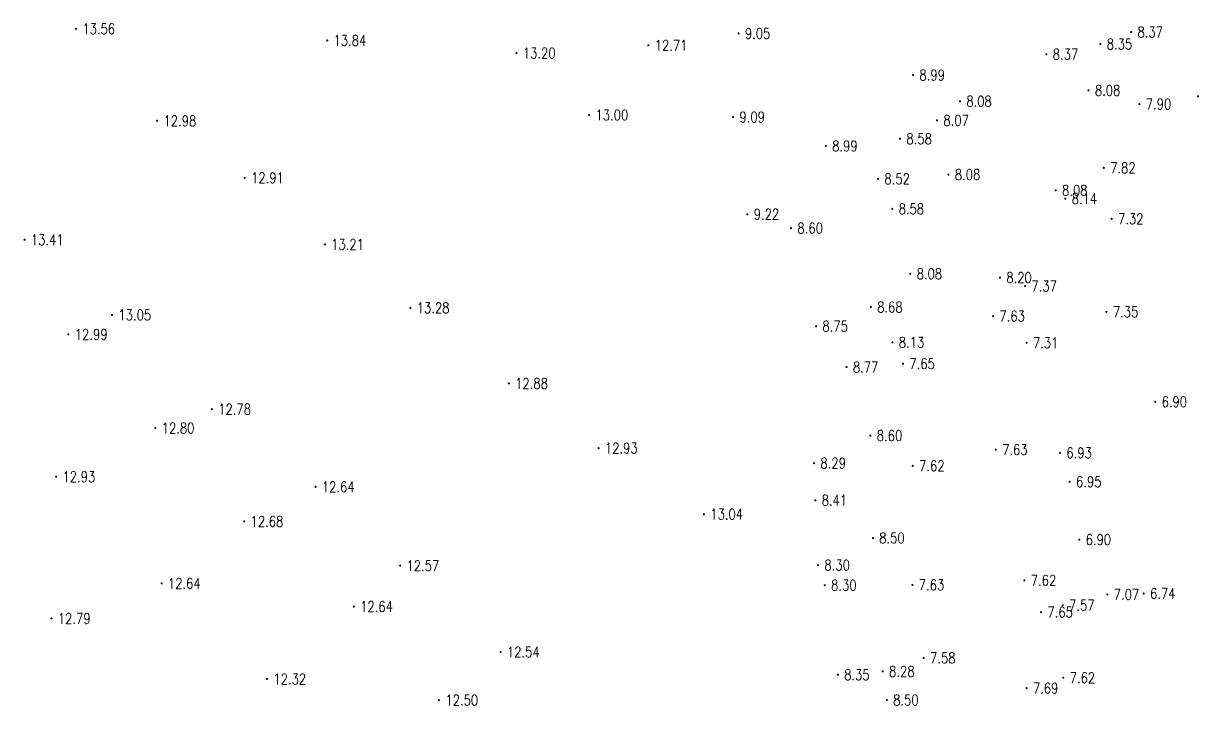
# Model space of a CAD drawing. Extents: x 478634 to 479141, y 2369294 to 2369803.
# Drawn here: x 478854.3 to 478965.1, y 2369422.6 to 2369486.9 of the extents above; entities that cross this region are included whole.
import ezdxf
from ezdxf.enums import TextEntityAlignment as Align

# ---------------------------------------------------------------- set-up
doc = ezdxf.new("R2010")
doc.units = 0
doc.header["$LTSCALE"] = 0.5
doc.layers.get('0').update_dxf_attribs({"linetype": 'CONTINUOUS'})
doc.layers.add('GCD', color=1, linetype='CONTINUOUS')
doc.styles.add('HZ', font='rs.shx', dxfattribs={"width": 0.8, "bigfont": 'hztxt.shx'})

# ---------------------------------------------------------------- blocks, each defined once
blk = doc.blocks.new('GC200')
at = {"linetype": 'Continuous', "const_width": 0.2, "flags": 128}
blk.add_lwpolyline([(-0.1, 0, 1), (0.1, 0, 1)], format="xyb", close=True, dxfattribs=at)

msp = doc.modelspace()

# ---------------------------------------------------------------- block references
at = {"layer": 'GCD', "linetype": 'Continuous'}
ref = msp.add_blockref('GC200', (478859.26, 2369486.38, 13.56), dxfattribs=dict(at, xscale=0.5, yscale=0.5, zscale=0.5))
ref.add_attrib('height', '13.56', dxfattribs={"linetype": 'Continuous', "height": 1, "style": 'HZ', "width": 0.8}).set_placement((478859.86, 2369486.38, 13.56), align=Align.MIDDLE_LEFT)
ref = msp.add_blockref('GC200', (478921.71, 2369485.94, 9.05), dxfattribs=dict(at, xscale=0.5, yscale=0.5, zscale=0.5))
ref.add_attrib('height', '9.05', dxfattribs={"linetype": 'Continuous', "height": 1, "style": 'HZ', "width": 0.8}).set_placement((478922.31, 2369485.94, 9.05), align=Align.MIDDLE_LEFT)
ref = msp.add_blockref('GC200', (478958.72, 2369486.07, 8.37), dxfattribs=dict(at, xscale=0.5, yscale=0.5, zscale=0.5))
ref.add_attrib('height', '8.37', dxfattribs={"linetype": 'Continuous', "height": 1, "style": 'HZ', "width": 0.8}).set_placement((478959.32, 2369486.07, 8.37), align=Align.MIDDLE_LEFT)
ref = msp.add_blockref('GC200', (478882.94, 2369485.28, 13.84), dxfattribs=dict(at, xscale=0.5, yscale=0.5, zscale=0.5))
ref.add_attrib('height', '13.84', dxfattribs={"linetype": 'Continuous', "height": 1, "style": 'HZ', "width": 0.8}).set_placement((478883.54, 2369485.28, 13.84), align=Align.MIDDLE_LEFT)
ref = msp.add_blockref('GC200', (478913.21, 2369484.82, 12.71), dxfattribs=dict(at, xscale=0.5, yscale=0.5, zscale=0.5))
ref.add_attrib('height', '12.71', dxfattribs={"linetype": 'Continuous', "height": 1, "style": 'HZ', "width": 0.8}).set_placement((478913.81, 2369484.82, 12.71), align=Align.MIDDLE_LEFT)
ref = msp.add_blockref('GC200', (478955.81, 2369484.94, 8.35), dxfattribs=dict(at, xscale=0.5, yscale=0.5, zscale=0.5))
ref.add_attrib('height', '8.35', dxfattribs={"linetype": 'Continuous', "height": 1, "style": 'HZ', "width": 0.8}).set_placement((478956.41, 2369484.94, 8.35), align=Align.MIDDLE_LEFT)
ref = msp.add_blockref('GC200', (478900.78, 2369484.09, 13.2), dxfattribs=dict(at, xscale=0.5, yscale=0.5, zscale=0.5))
ref.add_attrib('height', '13.20', dxfattribs={"linetype": 'Continuous', "height": 1, "style": 'HZ', "width": 0.8}).set_placement((478901.38, 2369484.09, 13.2), align=Align.MIDDLE_LEFT)
ref = msp.add_blockref('GC200', (478950.73, 2369483.98, 8.37), dxfattribs=dict(at, xscale=0.5, yscale=0.5, zscale=0.5))
ref.add_attrib('height', '8.37', dxfattribs={"linetype": 'Continuous', "height": 1, "style": 'HZ', "width": 0.8}).set_placement((478951.33, 2369483.98, 8.37), align=Align.MIDDLE_LEFT)
ref = msp.add_blockref('GC200', (478938.16, 2369482.02, 8.99), dxfattribs=dict(at, xscale=0.5, yscale=0.5, zscale=0.5))
ref.add_attrib('height', '8.99', dxfattribs={"linetype": 'Continuous', "height": 1, "style": 'HZ', "width": 0.8}).set_placement((478938.76, 2369482.02, 8.99), align=Align.MIDDLE_LEFT)
ref = msp.add_blockref('GC200', (478954.7, 2369480.58, 8.08), dxfattribs=dict(at, xscale=0.5, yscale=0.5, zscale=0.5))
ref.add_attrib('height', '8.08', dxfattribs={"linetype": 'Continuous', "height": 1, "style": 'HZ', "width": 0.8}).set_placement((478955.3, 2369480.58, 8.08), align=Align.MIDDLE_LEFT)
ref = msp.add_blockref('GC200', (478942.58, 2369479.55, 8.08), dxfattribs=dict(at, xscale=0.5, yscale=0.5, zscale=0.5))
ref.add_attrib('height', '8.08', dxfattribs={"linetype": 'Continuous', "height": 1, "style": 'HZ', "width": 0.8}).set_placement((478943.18, 2369479.55, 8.08), align=Align.MIDDLE_LEFT)
ref = msp.add_blockref('GC200', (478959.5, 2369479.29, 7.89), dxfattribs=dict(at, xscale=0.5, yscale=0.5, zscale=0.5))
ref.add_attrib('height', '7.90', dxfattribs={"linetype": 'Continuous', "height": 1, "style": 'HZ', "width": 0.8}).set_placement((478960.1, 2369479.29, 7.89), align=Align.MIDDLE_LEFT)
ref = msp.add_blockref('GC200', (478965.01, 2369480.02, 7.89), dxfattribs=dict(at, xscale=0.5, yscale=0.5, zscale=0.5))
ref.add_attrib('height', '7.90', dxfattribs={"linetype": 'Continuous', "height": 1, "style": 'HZ', "width": 0.8}).set_placement((478965.61, 2369480.02, 7.89), align=Align.MIDDLE_LEFT)
ref = msp.add_blockref('GC200', (478907.63, 2369478.26, 12.99), dxfattribs=dict(at, xscale=0.5, yscale=0.5, zscale=0.5))
ref.add_attrib('height', '13.00', dxfattribs={"linetype": 'Continuous', "height": 1, "style": 'HZ', "width": 0.8}).set_placement((478908.23, 2369478.26, 12.99), align=Align.MIDDLE_LEFT)
ref = msp.add_blockref('GC200', (478921.2, 2369478.06, 9.09), dxfattribs=dict(at, xscale=0.5, yscale=0.5, zscale=0.5))
ref.add_attrib('height', '9.09', dxfattribs={"linetype": 'Continuous', "height": 1, "style": 'HZ', "width": 0.8}).set_placement((478921.8, 2369478.06, 9.09), align=Align.MIDDLE_LEFT)
ref = msp.add_blockref('GC200', (478866.91, 2369477.71, 12.97), dxfattribs=dict(at, xscale=0.5, yscale=0.5, zscale=0.5))
ref.add_attrib('height', '12.98', dxfattribs={"linetype": 'Continuous', "height": 1, "style": 'HZ', "width": 0.8}).set_placement((478867.51, 2369477.71, 12.97), align=Align.MIDDLE_LEFT)
ref = msp.add_blockref('GC200', (478940.42, 2369477.75, 8.07), dxfattribs=dict(at, xscale=0.5, yscale=0.5, zscale=0.5))
ref.add_attrib('height', '8.07', dxfattribs={"linetype": 'Continuous', "height": 1, "style": 'HZ', "width": 0.8}).set_placement((478941.02, 2369477.75, 8.07), align=Align.MIDDLE_LEFT)
ref = msp.add_blockref('GC200', (478936.93, 2369476.02, 8.58), dxfattribs=dict(at, xscale=0.5, yscale=0.5, zscale=0.5))
ref.add_attrib('height', '8.58', dxfattribs={"linetype": 'Continuous', "height": 1, "style": 'HZ', "width": 0.8}).set_placement((478937.53, 2369476.02, 8.58), align=Align.MIDDLE_LEFT)
ref = msp.add_blockref('GC200', (478929.94, 2369475.34, 8.99), dxfattribs=dict(at, xscale=0.5, yscale=0.5, zscale=0.5))
ref.add_attrib('height', '8.99', dxfattribs={"linetype": 'Continuous', "height": 1, "style": 'HZ', "width": 0.8}).set_placement((478930.54, 2369475.34, 8.99), align=Align.MIDDLE_LEFT)
ref = msp.add_blockref('GC200', (478941.5, 2369472.65, 8.08), dxfattribs=dict(at, xscale=0.5, yscale=0.5, zscale=0.5))
ref.add_attrib('height', '8.08', dxfattribs={"linetype": 'Continuous', "height": 1, "style": 'HZ', "width": 0.8}).set_placement((478942.1, 2369472.65, 8.08), align=Align.MIDDLE_LEFT)
ref = msp.add_blockref('GC200', (478956.14, 2369473.28, 7.82), dxfattribs=dict(at, xscale=0.5, yscale=0.5, zscale=0.5))
ref.add_attrib('height', '7.82', dxfattribs={"linetype": 'Continuous', "height": 1, "style": 'HZ', "width": 0.8}).set_placement((478956.74, 2369473.28, 7.82), align=Align.MIDDLE_LEFT)
ref = msp.add_blockref('GC200', (478875.16, 2369472.34, 12.9), dxfattribs=dict(at, xscale=0.5, yscale=0.5, zscale=0.5))
ref.add_attrib('height', '12.91', dxfattribs={"linetype": 'Continuous', "height": 1, "style": 'HZ', "width": 0.8}).set_placement((478875.76, 2369472.34, 12.9), align=Align.MIDDLE_LEFT)
ref = msp.add_blockref('GC200', (478934.86, 2369472.24, 8.52), dxfattribs=dict(at, xscale=0.5, yscale=0.5, zscale=0.5))
ref.add_attrib('height', '8.52', dxfattribs={"linetype": 'Continuous', "height": 1, "style": 'HZ', "width": 0.8}).set_placement((478935.46, 2369472.24, 8.52), align=Align.MIDDLE_LEFT)
ref = msp.add_blockref('GC200', (478951.6, 2369471.16, 8.08), dxfattribs=dict(at, xscale=0.5, yscale=0.5, zscale=0.5))
ref.add_attrib('height', '8.08', dxfattribs={"linetype": 'Continuous', "height": 1, "style": 'HZ', "width": 0.8}).set_placement((478952.2, 2369471.16, 8.08), align=Align.MIDDLE_LEFT)
ref = msp.add_blockref('GC200', (478952.51, 2369470.38, 8.14), dxfattribs=dict(at, xscale=0.5, yscale=0.5, zscale=0.5))
ref.add_attrib('height', '8.14', dxfattribs={"linetype": 'Continuous', "height": 1, "style": 'HZ', "width": 0.8}).set_placement((478953.11, 2369470.38, 8.14), align=Align.MIDDLE_LEFT)
ref = msp.add_blockref('GC200', (478936.2, 2369469.42, 8.58), dxfattribs=dict(at, xscale=0.5, yscale=0.5, zscale=0.5))
ref.add_attrib('height', '8.58', dxfattribs={"linetype": 'Continuous', "height": 1, "style": 'HZ', "width": 0.8}).set_placement((478936.8, 2369469.42, 8.58), align=Align.MIDDLE_LEFT)
ref = msp.add_blockref('GC200', (478922.54, 2369468.91, 9.22), dxfattribs=dict(at, xscale=0.5, yscale=0.5, zscale=0.5))
ref.add_attrib('height', '9.22', dxfattribs={"linetype": 'Continuous', "height": 1, "style": 'HZ', "width": 0.8}).set_placement((478923.14, 2369468.91, 9.22), align=Align.MIDDLE_LEFT)
ref = msp.add_blockref('GC200', (478956.88, 2369468.48, 7.32), dxfattribs=dict(at, xscale=0.5, yscale=0.5, zscale=0.5))
ref.add_attrib('height', '7.32', dxfattribs={"linetype": 'Continuous', "height": 1, "style": 'HZ', "width": 0.8}).set_placement((478957.48, 2369468.48, 7.32), align=Align.MIDDLE_LEFT)
ref = msp.add_blockref('GC200', (478926.66, 2369467.6, 8.6), dxfattribs=dict(at, xscale=0.5, yscale=0.5, zscale=0.5))
ref.add_attrib('height', '8.60', dxfattribs={"linetype": 'Continuous', "height": 1, "style": 'HZ', "width": 0.8}).set_placement((478927.26, 2369467.6, 8.6), align=Align.MIDDLE_LEFT)
ref = msp.add_blockref('GC200', (478854.41, 2369466.5, 13.41), dxfattribs=dict(at, xscale=0.5, yscale=0.5, zscale=0.5))
ref.add_attrib('height', '13.41', dxfattribs={"linetype": 'Continuous', "height": 1, "style": 'HZ', "width": 0.8}).set_placement((478855.01, 2369466.5, 13.41), align=Align.MIDDLE_LEFT)
ref = msp.add_blockref('GC200', (478882.72, 2369466.07, 13.21), dxfattribs=dict(at, xscale=0.5, yscale=0.5, zscale=0.5))
ref.add_attrib('height', '13.21', dxfattribs={"linetype": 'Continuous', "height": 1, "style": 'HZ', "width": 0.8}).set_placement((478883.32, 2369466.07, 13.21), align=Align.MIDDLE_LEFT)
ref = msp.add_blockref('GC200', (478937.9, 2369463.3, 8.08), dxfattribs=dict(at, xscale=0.5, yscale=0.5, zscale=0.5))
ref.add_attrib('height', '8.08', dxfattribs={"linetype": 'Continuous', "height": 1, "style": 'HZ', "width": 0.8}).set_placement((478938.5, 2369463.3, 8.08), align=Align.MIDDLE_LEFT)
ref = msp.add_blockref('GC200', (478946.35, 2369462.94, 8.2), dxfattribs=dict(at, xscale=0.5, yscale=0.5, zscale=0.5))
ref.add_attrib('height', '8.20', dxfattribs={"linetype": 'Continuous', "height": 1, "style": 'HZ', "width": 0.8}).set_placement((478946.95, 2369462.94, 8.2), align=Align.MIDDLE_LEFT)
ref = msp.add_blockref('GC200', (478948.72, 2369462.14, 7.37), dxfattribs=dict(at, xscale=0.5, yscale=0.5, zscale=0.5))
ref.add_attrib('height', '7.37', dxfattribs={"linetype": 'Continuous', "height": 1, "style": 'HZ', "width": 0.8}).set_placement((478949.32, 2369462.14, 7.37), align=Align.MIDDLE_LEFT)
ref = msp.add_blockref('GC200', (478862.66, 2369459.42, 13.05), dxfattribs=dict(at, xscale=0.5, yscale=0.5, zscale=0.5))
ref.add_attrib('height', '13.05', dxfattribs={"linetype": 'Continuous', "height": 1, "style": 'HZ', "width": 0.8}).set_placement((478863.26, 2369459.42, 13.05), align=Align.MIDDLE_LEFT)
ref = msp.add_blockref('GC200', (478890.78, 2369460.09, 13.28), dxfattribs=dict(at, xscale=0.5, yscale=0.5, zscale=0.5))
ref.add_attrib('height', '13.28', dxfattribs={"linetype": 'Continuous', "height": 1, "style": 'HZ', "width": 0.8}).set_placement((478891.38, 2369460.09, 13.28), align=Align.MIDDLE_LEFT)
ref = msp.add_blockref('GC200', (478934.18, 2369460.16, 8.68), dxfattribs=dict(at, xscale=0.5, yscale=0.5, zscale=0.5))
ref.add_attrib('height', '8.68', dxfattribs={"linetype": 'Continuous', "height": 1, "style": 'HZ', "width": 0.8}).set_placement((478934.78, 2369460.16, 8.68), align=Align.MIDDLE_LEFT)
ref = msp.add_blockref('GC200', (478945.7, 2369459.31, 7.62), dxfattribs=dict(at, xscale=0.5, yscale=0.5, zscale=0.5))
ref.add_attrib('height', '7.63', dxfattribs={"linetype": 'Continuous', "height": 1, "style": 'HZ', "width": 0.8}).set_placement((478946.3, 2369459.31, 7.62), align=Align.MIDDLE_LEFT)
ref = msp.add_blockref('GC200', (478956.39, 2369459.71, 7.35), dxfattribs=dict(at, xscale=0.5, yscale=0.5, zscale=0.5))
ref.add_attrib('height', '7.35', dxfattribs={"linetype": 'Continuous', "height": 1, "style": 'HZ', "width": 0.8}).set_placement((478956.99, 2369459.71, 7.35), align=Align.MIDDLE_LEFT)
ref = msp.add_blockref('GC200', (478929.02, 2369458.36, 8.75), dxfattribs=dict(at, xscale=0.5, yscale=0.5, zscale=0.5))
ref.add_attrib('height', '8.75', dxfattribs={"linetype": 'Continuous', "height": 1, "style": 'HZ', "width": 0.8}).set_placement((478929.62, 2369458.36, 8.75), align=Align.MIDDLE_LEFT)
ref = msp.add_blockref('GC200', (478858.55, 2369457.59, 12.99), dxfattribs=dict(at, xscale=0.5, yscale=0.5, zscale=0.5))
ref.add_attrib('height', '12.99', dxfattribs={"linetype": 'Continuous', "height": 1, "style": 'HZ', "width": 0.8}).set_placement((478859.15, 2369457.59, 12.99), align=Align.MIDDLE_LEFT)
ref = msp.add_blockref('GC200', (478936.22, 2369456.84, 8.13), dxfattribs=dict(at, xscale=0.5, yscale=0.5, zscale=0.5))
ref.add_attrib('height', '8.13', dxfattribs={"linetype": 'Continuous', "height": 1, "style": 'HZ', "width": 0.8}).set_placement((478936.82, 2369456.84, 8.13), align=Align.MIDDLE_LEFT)
ref = msp.add_blockref('GC200', (478948.86, 2369456.8, 7.31), dxfattribs=dict(at, xscale=0.5, yscale=0.5, zscale=0.5))
ref.add_attrib('height', '7.31', dxfattribs={"linetype": 'Continuous', "height": 1, "style": 'HZ', "width": 0.8}).set_placement((478949.46, 2369456.8, 7.31), align=Align.MIDDLE_LEFT)
ref = msp.add_blockref('GC200', (478937.21, 2369454.83, 7.65), dxfattribs=dict(at, xscale=0.5, yscale=0.5, zscale=0.5))
ref.add_attrib('height', '7.65', dxfattribs={"linetype": 'Continuous', "height": 1, "style": 'HZ', "width": 0.8}).set_placement((478937.81, 2369454.83, 7.65), align=Align.MIDDLE_LEFT)
ref = msp.add_blockref('GC200', (478931.89, 2369454.51, 8.77), dxfattribs=dict(at, xscale=0.5, yscale=0.5, zscale=0.5))
ref.add_attrib('height', '8.77', dxfattribs={"linetype": 'Continuous', "height": 1, "style": 'HZ', "width": 0.8}).set_placement((478932.49, 2369454.51, 8.77), align=Align.MIDDLE_LEFT)
ref = msp.add_blockref('GC200', (478900.06, 2369452.97, 12.88), dxfattribs=dict(at, xscale=0.5, yscale=0.5, zscale=0.5))
ref.add_attrib('height', '12.88', dxfattribs={"linetype": 'Continuous', "height": 1, "style": 'HZ', "width": 0.8}).set_placement((478900.66, 2369452.97, 12.88), align=Align.MIDDLE_LEFT)
ref = msp.add_blockref('GC200', (478872.07, 2369450.54, 12.78), dxfattribs=dict(at, xscale=0.5, yscale=0.5, zscale=0.5))
ref.add_attrib('height', '12.78', dxfattribs={"linetype": 'Continuous', "height": 1, "style": 'HZ', "width": 0.8}).set_placement((478872.67, 2369450.54, 12.78), align=Align.MIDDLE_LEFT)
ref = msp.add_blockref('GC200', (478960.99, 2369451.24, 6.9), dxfattribs=dict(at, xscale=0.5, yscale=0.5, zscale=0.5))
ref.add_attrib('height', '6.90', dxfattribs={"linetype": 'Continuous', "height": 1, "style": 'HZ', "width": 0.8}).set_placement((478961.59, 2369451.24, 6.9), align=Align.MIDDLE_LEFT)
ref = msp.add_blockref('GC200', (478866.74, 2369448.76, 12.79), dxfattribs=dict(at, xscale=0.5, yscale=0.5, zscale=0.5))
ref.add_attrib('height', '12.80', dxfattribs={"linetype": 'Continuous', "height": 1, "style": 'HZ', "width": 0.8}).set_placement((478867.34, 2369448.76, 12.79), align=Align.MIDDLE_LEFT)
ref = msp.add_blockref('GC200', (478934.14, 2369448.06, 8.6), dxfattribs=dict(at, xscale=0.5, yscale=0.5, zscale=0.5))
ref.add_attrib('height', '8.60', dxfattribs={"linetype": 'Continuous', "height": 1, "style": 'HZ', "width": 0.8}).set_placement((478934.74, 2369448.06, 8.6), align=Align.MIDDLE_LEFT)
ref = msp.add_blockref('GC200', (478908.52, 2369446.87, 12.93), dxfattribs=dict(at, xscale=0.5, yscale=0.5, zscale=0.5))
ref.add_attrib('height', '12.93', dxfattribs={"linetype": 'Continuous', "height": 1, "style": 'HZ', "width": 0.8}).set_placement((478909.12, 2369446.87, 12.93), align=Align.MIDDLE_LEFT)
ref = msp.add_blockref('GC200', (478945.96, 2369446.73, 7.63), dxfattribs=dict(at, xscale=0.5, yscale=0.5, zscale=0.5))
ref.add_attrib('height', '7.63', dxfattribs={"linetype": 'Continuous', "height": 1, "style": 'HZ', "width": 0.8}).set_placement((478946.56, 2369446.73, 7.63), align=Align.MIDDLE_LEFT)
ref = msp.add_blockref('GC200', (478952.01, 2369446.43, 6.93), dxfattribs=dict(at, xscale=0.5, yscale=0.5, zscale=0.5))
ref.add_attrib('height', '6.93', dxfattribs={"linetype": 'Continuous', "height": 1, "style": 'HZ', "width": 0.8}).set_placement((478952.61, 2369446.43, 6.93), align=Align.MIDDLE_LEFT)
ref = msp.add_blockref('GC200', (478928.83, 2369445.46, 8.29), dxfattribs=dict(at, xscale=0.5, yscale=0.5, zscale=0.5))
ref.add_attrib('height', '8.29', dxfattribs={"linetype": 'Continuous', "height": 1, "style": 'HZ', "width": 0.8}).set_placement((478929.43, 2369445.46, 8.29), align=Align.MIDDLE_LEFT)
ref = msp.add_blockref('GC200', (478938.13, 2369445.21, 7.62), dxfattribs=dict(at, xscale=0.5, yscale=0.5, zscale=0.5))
ref.add_attrib('height', '7.62', dxfattribs={"linetype": 'Continuous', "height": 1, "style": 'HZ', "width": 0.8}).set_placement((478938.73, 2369445.21, 7.62), align=Align.MIDDLE_LEFT)
ref = msp.add_blockref('GC200', (478857.39, 2369444.18, 12.93), dxfattribs=dict(at, xscale=0.5, yscale=0.5, zscale=0.5))
ref.add_attrib('height', '12.93', dxfattribs={"linetype": 'Continuous', "height": 1, "style": 'HZ', "width": 0.8}).set_placement((478857.99, 2369444.18, 12.93), align=Align.MIDDLE_LEFT)
ref = msp.add_blockref('GC200', (478881.84, 2369443.23, 12.64), dxfattribs=dict(at, xscale=0.5, yscale=0.5, zscale=0.5))
ref.add_attrib('height', '12.64', dxfattribs={"linetype": 'Continuous', "height": 1, "style": 'HZ', "width": 0.8}).set_placement((478882.44, 2369443.23, 12.64), align=Align.MIDDLE_LEFT)
ref = msp.add_blockref('GC200', (478952.92, 2369443.71, 6.95), dxfattribs=dict(at, xscale=0.5, yscale=0.5, zscale=0.5))
ref.add_attrib('height', '6.95', dxfattribs={"linetype": 'Continuous', "height": 1, "style": 'HZ', "width": 0.8}).set_placement((478953.52, 2369443.71, 6.95), align=Align.MIDDLE_LEFT)
ref = msp.add_blockref('GC200', (478928.95, 2369441.96, 8.41), dxfattribs=dict(at, xscale=0.5, yscale=0.5, zscale=0.5))
ref.add_attrib('height', '8.41', dxfattribs={"linetype": 'Continuous', "height": 1, "style": 'HZ', "width": 0.8}).set_placement((478929.54, 2369441.96, 8.41), align=Align.MIDDLE_LEFT)
ref = msp.add_blockref('GC200', (478918.45, 2369440.65, 13.04), dxfattribs=dict(at, xscale=0.5, yscale=0.5, zscale=0.5))
ref.add_attrib('height', '13.04', dxfattribs={"linetype": 'Continuous', "height": 1, "style": 'HZ', "width": 0.8}).set_placement((478919.05, 2369440.65, 13.04), align=Align.MIDDLE_LEFT)
ref = msp.add_blockref('GC200', (478875.12, 2369439.97, 12.68), dxfattribs=dict(at, xscale=0.5, yscale=0.5, zscale=0.5))
ref.add_attrib('height', '12.68', dxfattribs={"linetype": 'Continuous', "height": 1, "style": 'HZ', "width": 0.8}).set_placement((478875.72, 2369439.97, 12.68), align=Align.MIDDLE_LEFT)
ref = msp.add_blockref('GC200', (478934.38, 2369438.41, 8.5), dxfattribs=dict(at, xscale=0.5, yscale=0.5, zscale=0.5))
ref.add_attrib('height', '8.50', dxfattribs={"linetype": 'Continuous', "height": 1, "style": 'HZ', "width": 0.8}).set_placement((478934.97, 2369438.41, 8.5), align=Align.MIDDLE_LEFT)
ref = msp.add_blockref('GC200', (478953.83, 2369438.26, 6.9), dxfattribs=dict(at, xscale=0.5, yscale=0.5, zscale=0.5))
ref.add_attrib('height', '6.90', dxfattribs={"linetype": 'Continuous', "height": 1, "style": 'HZ', "width": 0.8}).set_placement((478954.43, 2369438.26, 6.9), align=Align.MIDDLE_LEFT)
ref = msp.add_blockref('GC200', (478889.82, 2369435.8, 12.57), dxfattribs=dict(at, xscale=0.5, yscale=0.5, zscale=0.5))
ref.add_attrib('height', '12.57', dxfattribs={"linetype": 'Continuous', "height": 1, "style": 'HZ', "width": 0.8}).set_placement((478890.42, 2369435.8, 12.57), align=Align.MIDDLE_LEFT)
ref = msp.add_blockref('GC200', (478929.21, 2369435.85, 8.3), dxfattribs=dict(at, xscale=0.5, yscale=0.5, zscale=0.5))
ref.add_attrib('height', '8.30', dxfattribs={"linetype": 'Continuous', "height": 1, "style": 'HZ', "width": 0.8}).set_placement((478929.81, 2369435.85, 8.3), align=Align.MIDDLE_LEFT)
ref = msp.add_blockref('GC200', (478867.33, 2369434.13, 12.64), dxfattribs=dict(at, xscale=0.5, yscale=0.5, zscale=0.5))
ref.add_attrib('height', '12.64', dxfattribs={"linetype": 'Continuous', "height": 1, "style": 'HZ', "width": 0.8}).set_placement((478867.93, 2369434.13, 12.64), align=Align.MIDDLE_LEFT)
ref = msp.add_blockref('GC200', (478929.84, 2369433.96, 8.29), dxfattribs=dict(at, xscale=0.5, yscale=0.5, zscale=0.5))
ref.add_attrib('height', '8.30', dxfattribs={"linetype": 'Continuous', "height": 1, "style": 'HZ', "width": 0.8}).set_placement((478930.44, 2369433.96, 8.29), align=Align.MIDDLE_LEFT)
ref = msp.add_blockref('GC200', (478938.1, 2369433.99, 7.63), dxfattribs=dict(at, xscale=0.5, yscale=0.5, zscale=0.5))
ref.add_attrib('height', '7.63', dxfattribs={"linetype": 'Continuous', "height": 1, "style": 'HZ', "width": 0.8}).set_placement((478938.7, 2369433.99, 7.63), align=Align.MIDDLE_LEFT)
ref = msp.add_blockref('GC200', (478948.66, 2369434.42, 7.62), dxfattribs=dict(at, xscale=0.5, yscale=0.5, zscale=0.5))
ref.add_attrib('height', '7.62', dxfattribs={"linetype": 'Continuous', "height": 1, "style": 'HZ', "width": 0.8}).set_placement((478949.26, 2369434.42, 7.62), align=Align.MIDDLE_LEFT)
ref = msp.add_blockref('GC200', (478956.47, 2369433.09, 7.07), dxfattribs=dict(at, xscale=0.5, yscale=0.5, zscale=0.5))
ref.add_attrib('height', '7.07', dxfattribs={"linetype": 'Continuous', "height": 1, "style": 'HZ', "width": 0.8}).set_placement((478957.07, 2369433.09, 7.07), align=Align.MIDDLE_LEFT)
ref = msp.add_blockref('GC200', (478959.9, 2369433.18, 6.74), dxfattribs=dict(at, xscale=0.5, yscale=0.5, zscale=0.5))
ref.add_attrib('height', '6.74', dxfattribs={"linetype": 'Continuous', "height": 1, "style": 'HZ', "width": 0.8}).set_placement((478960.5, 2369433.18, 6.74), align=Align.MIDDLE_LEFT)
ref = msp.add_blockref('GC200', (478885.45, 2369431.95, 12.64), dxfattribs=dict(at, xscale=0.5, yscale=0.5, zscale=0.5))
ref.add_attrib('height', '12.64', dxfattribs={"linetype": 'Continuous', "height": 1, "style": 'HZ', "width": 0.8}).set_placement((478886.05, 2369431.95, 12.64), align=Align.MIDDLE_LEFT)
ref = msp.add_blockref('GC200', (478952.27, 2369432.07, 7.57), dxfattribs=dict(at, xscale=0.5, yscale=0.5, zscale=0.5))
ref.add_attrib('height', '7.57', dxfattribs={"linetype": 'Continuous', "height": 1, "style": 'HZ', "width": 0.8}).set_placement((478952.87, 2369432.07, 7.57), align=Align.MIDDLE_LEFT)
ref = msp.add_blockref('GC200', (478856.95, 2369430.83, 12.79), dxfattribs=dict(at, xscale=0.5, yscale=0.5, zscale=0.5))
ref.add_attrib('height', '12.79', dxfattribs={"linetype": 'Continuous', "height": 1, "style": 'HZ', "width": 0.8}).set_placement((478857.55, 2369430.83, 12.79), align=Align.MIDDLE_LEFT)
ref = msp.add_blockref('GC200', (478950.22, 2369431.42, 7.65), dxfattribs=dict(at, xscale=0.5, yscale=0.5, zscale=0.5))
ref.add_attrib('height', '7.65', dxfattribs={"linetype": 'Continuous', "height": 1, "style": 'HZ', "width": 0.8}).set_placement((478950.82, 2369431.42, 7.65), align=Align.MIDDLE_LEFT)
ref = msp.add_blockref('GC200', (478899.28, 2369427.67, 12.54), dxfattribs=dict(at, xscale=0.5, yscale=0.5, zscale=0.5))
ref.add_attrib('height', '12.54', dxfattribs={"linetype": 'Continuous', "height": 1, "style": 'HZ', "width": 0.8}).set_placement((478899.88, 2369427.67, 12.54), align=Align.MIDDLE_LEFT)
ref = msp.add_blockref('GC200', (478939.16, 2369427.11, 7.58), dxfattribs=dict(at, xscale=0.5, yscale=0.5, zscale=0.5))
ref.add_attrib('height', '7.58', dxfattribs={"linetype": 'Continuous', "height": 1, "style": 'HZ', "width": 0.8}).set_placement((478939.76, 2369427.11, 7.58), align=Align.MIDDLE_LEFT)
ref = msp.add_blockref('GC200', (478877.27, 2369425.12, 12.32), dxfattribs=dict(at, xscale=0.5, yscale=0.5, zscale=0.5))
ref.add_attrib('height', '12.32', dxfattribs={"linetype": 'Continuous', "height": 1, "style": 'HZ', "width": 0.8}).set_placement((478877.87, 2369425.12, 12.32), align=Align.MIDDLE_LEFT)
ref = msp.add_blockref('GC200', (478931.07, 2369425.52, 8.35), dxfattribs=dict(at, xscale=0.5, yscale=0.5, zscale=0.5))
ref.add_attrib('height', '8.35', dxfattribs={"linetype": 'Continuous', "height": 1, "style": 'HZ', "width": 0.8}).set_placement((478931.67, 2369425.52, 8.35), align=Align.MIDDLE_LEFT)
ref = msp.add_blockref('GC200', (478935.3, 2369425.84, 8.28), dxfattribs=dict(at, xscale=0.5, yscale=0.5, zscale=0.5))
ref.add_attrib('height', '8.28', dxfattribs={"linetype": 'Continuous', "height": 1, "style": 'HZ', "width": 0.8}).set_placement((478935.9, 2369425.84, 8.28), align=Align.MIDDLE_LEFT)
ref = msp.add_blockref('GC200', (478952.32, 2369425.24, 7.62), dxfattribs=dict(at, xscale=0.5, yscale=0.5, zscale=0.5))
ref.add_attrib('height', '7.62', dxfattribs={"linetype": 'Continuous', "height": 1, "style": 'HZ', "width": 0.8}).set_placement((478952.92, 2369425.24, 7.62), align=Align.MIDDLE_LEFT)
ref = msp.add_blockref('GC200', (478948.86, 2369424.26, 7.69), dxfattribs=dict(at, xscale=0.5, yscale=0.5, zscale=0.5))
ref.add_attrib('height', '7.69', dxfattribs={"linetype": 'Continuous', "height": 1, "style": 'HZ', "width": 0.8}).set_placement((478949.46, 2369424.26, 7.69), align=Align.MIDDLE_LEFT)
ref = msp.add_blockref('GC200', (478893.47, 2369423.13, 12.5), dxfattribs=dict(at, xscale=0.5, yscale=0.5, zscale=0.5))
ref.add_attrib('height', '12.50', dxfattribs={"linetype": 'Continuous', "height": 1, "style": 'HZ', "width": 0.8}).set_placement((478894.08, 2369423.13, 12.5), align=Align.MIDDLE_LEFT)
ref = msp.add_blockref('GC200', (478935.69, 2369423.14, 8.5), dxfattribs=dict(at, xscale=0.5, yscale=0.5, zscale=0.5))
ref.add_attrib('height', '8.50', dxfattribs={"linetype": 'Continuous', "height": 1, "style": 'HZ', "width": 0.8}).set_placement((478936.29, 2369423.14, 8.5), align=Align.MIDDLE_LEFT)

doc.saveas('drawing.dxf')
